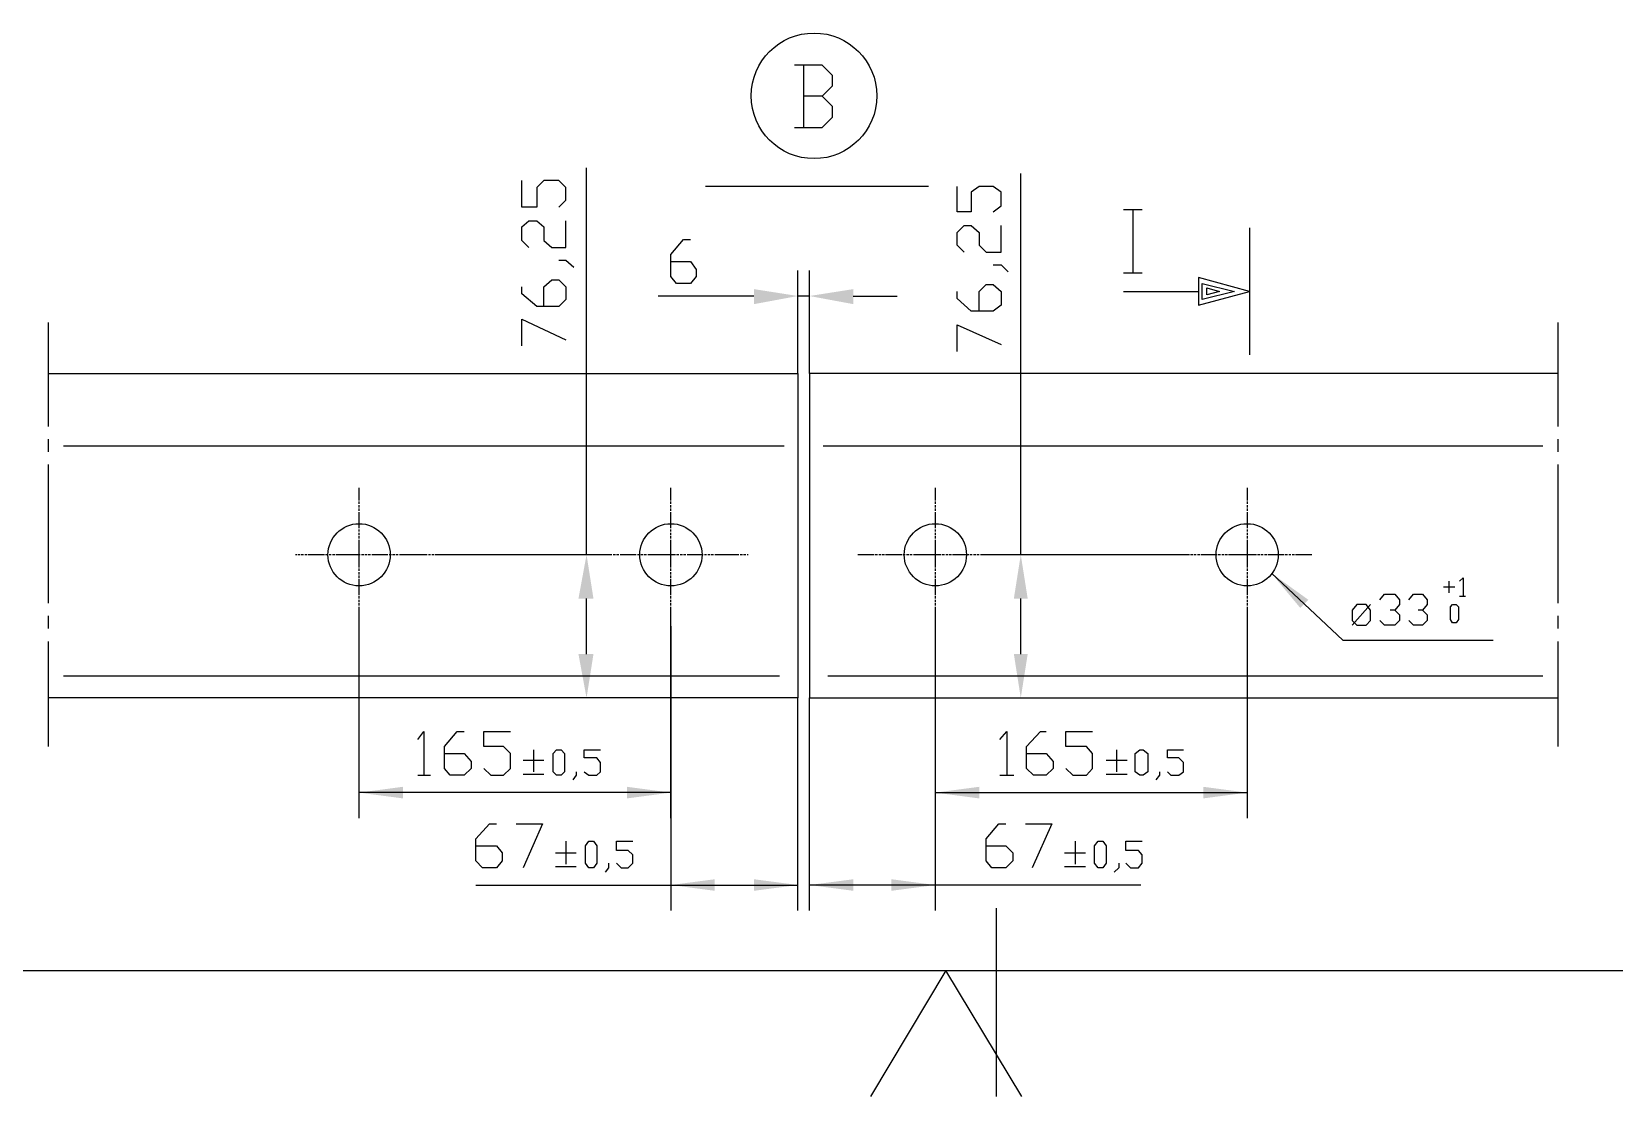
# Model space of a CAD drawing. Header units: millimetres. Extents: x -45 to 90, y -17 to 16.
# Drawn here: x 8.85 to 15.13, y -6.71 to -2.48 of the extents above; entities that cross this region are included whole.
import ezdxf

# ---------------------------------------------------------------- set-up
doc = ezdxf.new("R2010")
doc.units = ezdxf.units.MM
doc.layers.add('PDF_Geometry', color=7, linetype='Continuous')
doc.layers.add('PDF_Solid Fills', color=7, linetype='Continuous')

msp = doc.modelspace()

# ---------------------------------------------------------------- linework, layer by layer
at = {"color": 5}
msp.add_arc((-0.8299, -500.0575), 498.7082, 85.235272, 89.904911, dxfattribs=at)
at = {"layer": 'PDF_Geometry', "lineweight": 25}
for points in [[(-44.1267, 7.6371), (-44.1267, -6.2069), (89.3766, -6.2069), (89.3766, 7.6371)], [(13.4911, -3.4793), (13.6194, -3.5114), (13.4911, -3.5435)], [(13.5094, -3.4977), (13.5598, -3.5114), (13.5094, -3.5252)], [(14.1053, -4.8362), (14.142, -4.8362), (14.1603, -4.8179), (14.1603, -4.7767), (14.142, -4.7537), (14.1053, -4.7537), (14.087, -4.7767), (14.087, -4.8179)], [(14.4858, -4.8271), (14.4766, -4.8133), (14.4766, -4.7629), (14.4858, -4.7537), (14.4996, -4.7537), (14.5087, -4.7629), (14.5087, -4.8133), (14.4996, -4.8271)], [(10.9285, -5.4322), (10.9148, -5.4184), (10.9148, -5.3451), (10.9285, -5.3313), (10.9469, -5.3313), (10.9606, -5.3451), (10.9606, -5.4184), (10.9469, -5.4322)], [(13.2435, -5.4322), (13.2252, -5.4184), (13.2252, -5.3451), (13.2435, -5.3313), (13.2573, -5.3313), (13.2756, -5.3451), (13.2756, -5.4184), (13.2573, -5.4322)], [(11.0569, -5.7989), (11.0431, -5.7806), (11.0431, -5.7118), (11.0569, -5.6935), (11.0752, -5.6935), (11.089, -5.7118), (11.089, -5.7806), (11.0752, -5.7989)], [(13.0785, -5.7989), (13.0647, -5.7806), (13.0647, -5.7118), (13.0785, -5.6935), (13.0968, -5.6935), (13.1106, -5.7118), (13.1106, -5.7806), (13.0968, -5.7989)]]:
    msp.add_lwpolyline(points, close=True, dxfattribs=at)
for points in [[(11.9829, -2.7367), (12.0241, -2.6955), (12.0241, -2.6542), (11.9829, -2.6128), (11.8729, -2.6128)], [(11.9095, -2.6128), (11.9095, -2.8605)], [(11.8729, -2.8605), (11.9829, -2.8605), (12.0241, -2.8192), (12.0241, -2.778), (11.9829, -2.7367), (11.9095, -2.7367)], [(10.9377, -3.1768), (10.9652, -3.1493), (10.9652, -3.0989), (10.9377, -3.0712), (10.8781, -3.0712), (10.8506, -3.0989), (10.8506, -3.1768), (10.791, -3.1768), (10.791, -3.0712)], [(11.0477, -4.5566), (11.0477, -3.0209)], [(12.7714, -4.5566), (12.7714, -3.0439)], [(12.4046, -3.0943), (11.5199, -3.0943)], [(12.6613, -3.1951), (12.6934, -3.1722), (12.6934, -3.1172), (12.6613, -3.0943), (12.6063, -3.0943), (12.5742, -3.1172), (12.5742, -3.1951), (12.5192, -3.1951), (12.5192, -3.0943)], [(13.1793, -3.1858), (13.2527, -3.1858)], [(13.216, -3.1858), (13.216, -3.4381)], [(10.8185, -3.3372), (10.791, -3.3097), (10.791, -3.2547), (10.8185, -3.2318), (10.8506, -3.2318), (10.8781, -3.2547), (10.8781, -3.3097), (10.9102, -3.3372), (10.9652, -3.3372), (10.9652, -3.2318)], [(12.5467, -3.3556), (12.5192, -3.3281), (12.5192, -3.2776), (12.5467, -3.2501), (12.5742, -3.2501), (12.6063, -3.2776), (12.6063, -3.3281), (12.6338, -3.3556), (12.6934, -3.3556), (12.6934, -3.2501)], [(13.679, -3.2593), (13.679, -3.5114), (13.4773, -3.4564), (13.4773, -3.5114)], [(11.3824, -3.3922), (11.4603, -3.3922), (11.4832, -3.4243), (11.4832, -3.4518), (11.4603, -3.4793), (11.4053, -3.4793), (11.3824, -3.4518), (11.3824, -3.3647), (11.4328, -3.3051), (11.4603, -3.3051)], [(10.9377, -3.3877), (10.9652, -3.3877), (10.9973, -3.415)], [(11.8866, -3.8369), (11.8866, -3.4289)], [(11.9325, -3.8369), (11.9325, -3.4289)], [(12.6613, -3.406), (12.6934, -3.406), (12.7209, -3.4335)], [(13.1793, -3.4381), (13.2527, -3.4381)], [(10.8781, -3.571), (10.8781, -3.4931), (10.9102, -3.4656), (10.9377, -3.4656), (10.9652, -3.4931), (10.9652, -3.5435), (10.9377, -3.571), (10.8506, -3.571), (10.791, -3.5206), (10.791, -3.4931)], [(12.6063, -3.5894), (12.6063, -3.5114), (12.6338, -3.4839), (12.6613, -3.4839), (12.6934, -3.5114), (12.6934, -3.5664), (12.6613, -3.5894), (12.5742, -3.5894), (12.5192, -3.5389), (12.5192, -3.5114)], [(13.1793, -3.5114), (13.4773, -3.5114), (13.4773, -3.5664), (13.679, -3.5114), (13.679, -3.7636)], [(11.7124, -3.5296), (11.3319, -3.5296)], [(11.9325, -3.5296), (11.8866, -3.5296)], [(12.1067, -3.5296), (12.2809, -3.5296)], [(8.9115, -4.0478), (8.9115, -3.6352)], [(10.791, -3.7269), (10.791, -3.6215), (10.9652, -3.704)], [(14.903, -3.6352), (14.903, -4.0478)], [(12.5192, -3.7498), (12.5192, -3.6442), (12.6934, -3.7223)], [(8.9115, -3.8369), (11.8866, -3.8369), (11.8866, -5.125), (8.9115, -5.125)], [(14.903, -3.8369), (11.9325, -3.8369), (11.9325, -5.125), (14.903, -5.125)], [(8.9115, -4.1486), (8.9115, -4.0982)], [(11.8316, -4.1257), (8.9711, -4.1257)], [(14.8434, -4.1257), (11.9875, -4.1257)], [(14.903, -4.0982), (14.903, -4.1486)], [(8.9115, -4.7491), (8.9115, -4.1991)], [(14.903, -4.1991), (14.903, -4.7491)], [(10.1447, -4.3412), (10.1447, -4.3274), (10.1447, -4.3137), (10.1447, -4.2999), (10.1447, -4.2907)], [(11.3824, -4.3412), (11.3824, -4.3274), (11.3824, -4.3137), (11.3824, -4.2999), (11.3824, -4.2907)], [(12.4321, -4.2907), (12.4321, -4.2999), (12.4321, -4.3137), (12.4321, -4.3274), (12.4321, -4.3412)], [(13.6698, -4.2907), (13.6698, -4.2999), (13.6698, -4.3137), (13.6698, -4.3274), (13.6698, -4.3412)], [(10.1447, -4.3549), (10.1447, -4.3457)], [(10.1447, -4.3687), (10.1447, -4.3595)], [(10.1447, -4.3824), (10.1447, -4.3732)], [(10.1447, -4.4512), (10.1447, -4.442), (10.1447, -4.4374), (10.1447, -4.4283), (10.1447, -4.4237), (10.1447, -4.4145), (10.1447, -4.4099), (10.1447, -4.4008), (10.1447, -4.3962), (10.1447, -4.387)], [(11.3824, -4.3549), (11.3824, -4.3457)], [(11.3824, -4.3687), (11.3824, -4.3595)], [(11.3824, -4.3824), (11.3824, -4.3732)], [(11.3824, -4.4512), (11.3824, -4.442), (11.3824, -4.4374), (11.3824, -4.4283), (11.3824, -4.4237), (11.3824, -4.4145), (11.3824, -4.4099), (11.3824, -4.4008), (11.3824, -4.3962), (11.3824, -4.387)], [(12.4321, -4.3457), (12.4321, -4.3549)], [(12.4321, -4.3595), (12.4321, -4.3687)], [(12.4321, -4.3732), (12.4321, -4.3824)], [(12.4321, -4.387), (12.4321, -4.3962), (12.4321, -4.4008), (12.4321, -4.4099), (12.4321, -4.4145), (12.4321, -4.4237), (12.4321, -4.4283), (12.4321, -4.4374), (12.4321, -4.442), (12.4321, -4.4512)], [(13.6698, -4.3457), (13.6698, -4.3549)], [(13.6698, -4.3595), (13.6698, -4.3687)], [(13.6698, -4.3732), (13.6698, -4.3824)], [(13.6698, -4.387), (13.6698, -4.3962), (13.6698, -4.4008), (13.6698, -4.4099), (13.6698, -4.4145), (13.6698, -4.4237), (13.6698, -4.4283), (13.6698, -4.4374), (13.6698, -4.442), (13.6698, -4.4512)], [(10.1447, -4.4649), (10.1447, -4.4558)], [(11.3824, -4.4649), (11.3824, -4.4558)], [(12.4321, -4.4558), (12.4321, -4.4649)], [(13.6698, -4.4558), (13.6698, -4.4649)], [(10.1447, -4.4787), (10.1447, -4.4695)], [(10.1447, -4.4924), (10.1447, -4.4833)], [(10.1447, -4.607), (10.1447, -4.5933), (10.1447, -4.5795), (10.1447, -4.5658), (10.1447, -4.552), (10.1447, -4.5383), (10.1447, -4.5245), (10.1447, -4.5108), (10.1447, -4.497)], [(11.3824, -4.4787), (11.3824, -4.4695)], [(11.3824, -4.4924), (11.3824, -4.4833)], [(11.3824, -4.607), (11.3824, -4.5933), (11.3824, -4.5795), (11.3824, -4.5658), (11.3824, -4.552), (11.3824, -4.5383), (11.3824, -4.5245), (11.3824, -4.5108), (11.3824, -4.497)], [(12.4321, -4.4695), (12.4321, -4.4787)], [(12.4321, -4.4833), (12.4321, -4.4924)], [(12.4321, -4.497), (12.4321, -4.5108), (12.4321, -4.5245), (12.4321, -4.5383), (12.4321, -4.552), (12.4321, -4.5658), (12.4321, -4.5795), (12.4321, -4.5933), (12.4321, -4.607)], [(13.6698, -4.4695), (13.6698, -4.4787)], [(13.6698, -4.4833), (13.6698, -4.4924)], [(13.6698, -4.497), (13.6698, -4.5108), (13.6698, -4.5245), (13.6698, -4.5383), (13.6698, -4.552), (13.6698, -4.5658), (13.6698, -4.5795), (13.6698, -4.5933), (13.6698, -4.607)], [(9.8971, -4.5566), (9.8925, -4.5566)], [(9.9109, -4.5566), (9.9017, -4.5566)], [(9.9246, -4.5566), (9.9154, -4.5566)], [(9.9384, -4.5566), (9.9292, -4.5566)], [(10.0071, -4.5566), (9.998, -4.5566), (9.9934, -4.5566), (9.9842, -4.5566), (9.9796, -4.5566), (9.9705, -4.5566), (9.9659, -4.5566), (9.9567, -4.5566), (9.9521, -4.5566), (9.943, -4.5566)], [(10.0209, -4.5566), (10.0117, -4.5566)], [(10.0346, -4.5566), (10.0255, -4.5566)], [(10.0484, -4.5566), (10.0392, -4.5566)], [(10.1492, -4.5566), (10.1355, -4.5566), (10.1217, -4.5566), (10.108, -4.5566), (10.0942, -4.5566), (10.0805, -4.5566), (10.0667, -4.5566), (10.053, -4.5566)], [(10.163, -4.5566), (10.1538, -4.5566)], [(10.1767, -4.5566), (10.1676, -4.5566)], [(10.1905, -4.5566), (10.1813, -4.5566)], [(10.2593, -4.5566), (10.2501, -4.5566), (10.2455, -4.5566), (10.2363, -4.5566), (10.2318, -4.5566), (10.2226, -4.5566), (10.218, -4.5566), (10.2088, -4.5566), (10.2042, -4.5566), (10.1951, -4.5566)], [(10.273, -4.5566), (10.2638, -4.5566)], [(10.2868, -4.5566), (10.2776, -4.5566)], [(10.3005, -4.5566), (10.2913, -4.5566)], [(10.4151, -4.5566), (10.4014, -4.5566), (10.3876, -4.5566), (10.3739, -4.5566), (10.3601, -4.5566), (10.3464, -4.5566), (10.3326, -4.5566), (10.3189, -4.5566), (10.3051, -4.5566)], [(10.4289, -4.5566), (10.4197, -4.5566)], [(10.4426, -4.5566), (10.4335, -4.5566)], [(11.144, -4.5566), (10.4518, -4.5566), (10.4472, -4.5566)], [(11.1348, -4.5566), (11.1302, -4.5566)], [(11.1486, -4.5566), (11.1394, -4.5566)], [(11.1623, -4.5566), (11.1532, -4.5566)], [(11.1761, -4.5566), (11.1669, -4.5566)], [(11.2448, -4.5566), (11.2357, -4.5566), (11.2311, -4.5566), (11.2219, -4.5566), (11.2173, -4.5566), (11.2082, -4.5566), (11.2036, -4.5566), (11.1944, -4.5566), (11.1898, -4.5566), (11.1807, -4.5566)], [(11.2586, -4.5566), (11.2494, -4.5566)], [(11.2723, -4.5566), (11.2632, -4.5566)], [(11.2861, -4.5566), (11.2769, -4.5566)], [(11.4007, -4.5566), (11.387, -4.5566), (11.3732, -4.5566), (11.3594, -4.5566), (11.3457, -4.5566), (11.3319, -4.5566), (11.3182, -4.5566), (11.3044, -4.5566), (11.2907, -4.5566)], [(11.4145, -4.5566), (11.4053, -4.5566)], [(11.4282, -4.5566), (11.419, -4.5566)], [(11.442, -4.5566), (11.4328, -4.5566)], [(11.5107, -4.5566), (11.5016, -4.5566), (11.497, -4.5566), (11.4878, -4.5566), (11.4832, -4.5566), (11.4741, -4.5566), (11.4695, -4.5566), (11.4603, -4.5566), (11.4557, -4.5566), (11.4465, -4.5566)], [(11.5245, -4.5566), (11.5153, -4.5566)], [(11.5382, -4.5566), (11.5291, -4.5566)], [(11.552, -4.5566), (11.5428, -4.5566)], [(11.6528, -4.5566), (11.6391, -4.5566), (11.6253, -4.5566), (11.6116, -4.5566), (11.5978, -4.5566), (11.5841, -4.5566), (11.5703, -4.5566), (11.5566, -4.5566)], [(11.6666, -4.5566), (11.6574, -4.5566)], [(11.6803, -4.5566), (11.6712, -4.5566)], [(11.6895, -4.5566), (11.6849, -4.5566)], [(12.1892, -4.5566), (12.1754, -4.5566), (12.1617, -4.5566), (12.1479, -4.5566), (12.1342, -4.5566), (12.125, -4.5566)], [(12.2029, -4.5566), (12.1938, -4.5566)], [(12.2167, -4.5566), (12.2075, -4.5566)], [(12.2304, -4.5566), (12.2213, -4.5566)], [(12.2992, -4.5566), (12.29, -4.5566), (12.2854, -4.5566), (12.2763, -4.5566), (12.2717, -4.5566), (12.2625, -4.5566), (12.2579, -4.5566), (12.2488, -4.5566), (12.2442, -4.5566), (12.235, -4.5566)], [(12.3129, -4.5566), (12.3038, -4.5566)], [(12.3267, -4.5566), (12.3175, -4.5566)], [(12.3404, -4.5566), (12.3313, -4.5566)], [(12.4551, -4.5566), (12.4413, -4.5566), (12.4275, -4.5566), (12.4138, -4.5566), (12.4, -4.5566), (12.3863, -4.5566), (12.3725, -4.5566), (12.3588, -4.5566), (12.345, -4.5566)], [(12.4688, -4.5566), (12.4596, -4.5566)], [(12.4826, -4.5566), (12.4734, -4.5566)], [(12.4963, -4.5566), (12.4871, -4.5566)], [(12.5651, -4.5566), (12.5559, -4.5566), (12.5513, -4.5566), (12.5421, -4.5566), (12.5376, -4.5566), (12.5284, -4.5566), (12.5238, -4.5566), (12.5146, -4.5566), (12.5101, -4.5566), (12.5009, -4.5566)], [(12.5788, -4.5566), (12.5697, -4.5566)], [(12.5926, -4.5566), (12.5834, -4.5566)], [(12.6063, -4.5566), (12.5972, -4.5566)], [(12.6888, -4.5566), (12.6797, -4.5566), (12.6659, -4.5566), (12.6522, -4.5566), (12.6384, -4.5566), (12.6247, -4.5566), (12.6109, -4.5566)], [(13.4406, -4.5566), (13.4269, -4.5566), (13.4131, -4.5566), (13.3994, -4.5566), (13.3856, -4.5566), (13.3719, -4.5566), (13.3627, -4.5566), (12.6705, -4.5566)], [(13.4544, -4.5566), (13.4452, -4.5566)], [(13.4681, -4.5566), (13.459, -4.5566)], [(13.4819, -4.5566), (13.4727, -4.5566)], [(13.5507, -4.5566), (13.5415, -4.5566), (13.5369, -4.5566), (13.5277, -4.5566), (13.5232, -4.5566), (13.514, -4.5566), (13.5094, -4.5566), (13.5002, -4.5566), (13.4956, -4.5566), (13.4865, -4.5566)], [(13.5644, -4.5566), (13.5552, -4.5566)], [(13.5782, -4.5566), (13.569, -4.5566)], [(13.5919, -4.5566), (13.5827, -4.5566)], [(13.7065, -4.5566), (13.6928, -4.5566), (13.679, -4.5566), (13.6653, -4.5566), (13.6515, -4.5566), (13.6378, -4.5566), (13.624, -4.5566), (13.6102, -4.5566), (13.5965, -4.5566)], [(13.7203, -4.5566), (13.7111, -4.5566)], [(13.734, -4.5566), (13.7249, -4.5566)], [(13.7478, -4.5566), (13.7386, -4.5566)], [(13.8165, -4.5566), (13.8074, -4.5566), (13.8028, -4.5566), (13.7936, -4.5566), (13.789, -4.5566), (13.7799, -4.5566), (13.7753, -4.5566), (13.7661, -4.5566), (13.7615, -4.5566), (13.7524, -4.5566)], [(13.8303, -4.5566), (13.8211, -4.5566)], [(13.844, -4.5566), (13.8349, -4.5566)], [(13.8578, -4.5566), (13.8486, -4.5566)], [(13.9266, -4.5566), (13.9174, -4.5566), (13.9036, -4.5566), (13.8899, -4.5566), (13.8761, -4.5566), (13.8624, -4.5566)], [(10.1447, -4.6208), (10.1447, -4.6116)], [(10.1447, -4.6345), (10.1447, -4.6254)], [(10.1447, -4.6483), (10.1447, -4.6391)], [(11.3824, -4.6208), (11.3824, -4.6116)], [(11.3824, -4.6345), (11.3824, -4.6254)], [(11.3824, -4.6483), (11.3824, -4.6391)], [(12.4321, -4.6116), (12.4321, -4.6208)], [(12.4321, -4.6254), (12.4321, -4.6345)], [(12.4321, -4.6391), (12.4321, -4.6483)], [(13.6698, -4.6116), (13.6698, -4.6208)], [(13.6698, -4.6254), (13.6698, -4.6345)], [(13.6698, -4.6391), (13.6698, -4.6483)], [(13.7661, -4.63), (14.0503, -4.8958), (14.6463, -4.8958)], [(14.5133, -4.662), (14.5271, -4.6483), (14.5271, -4.7216)], [(10.1447, -4.7171), (10.1447, -4.7079), (10.1447, -4.7033), (10.1447, -4.6941), (10.1447, -4.6896), (10.1447, -4.6804), (10.1447, -4.6756), (10.1447, -4.6666), (10.1447, -4.662), (10.1447, -4.6529)], [(11.3824, -4.7171), (11.3824, -4.7079), (11.3824, -4.7033), (11.3824, -4.6941), (11.3824, -4.6896), (11.3824, -4.6804), (11.3824, -4.6756), (11.3824, -4.6666), (11.3824, -4.662), (11.3824, -4.6529)], [(12.4321, -4.6529), (12.4321, -4.662), (12.4321, -4.6666), (12.4321, -4.6756), (12.4321, -4.6804), (12.4321, -4.6896), (12.4321, -4.6941), (12.4321, -4.7033), (12.4321, -4.7079), (12.4321, -4.7171)], [(13.6698, -4.6529), (13.6698, -4.662), (13.6698, -4.6666), (13.6698, -4.6756), (13.6698, -4.6804), (13.6698, -4.6896), (13.6698, -4.6941), (13.6698, -4.7033), (13.6698, -4.7079), (13.6698, -4.7171)], [(14.495, -4.685), (14.4491, -4.685)], [(14.4721, -4.7079), (14.4721, -4.662)], [(10.1447, -4.7308), (10.1447, -4.7216)], [(10.1447, -4.7446), (10.1447, -4.7354)], [(10.1447, -4.7583), (10.1447, -4.7491)], [(10.1447, -5.6018), (10.1447, -4.8408), (10.1447, -4.8317), (10.1447, -4.8179), (10.1447, -4.8042), (10.1447, -4.7902), (10.1447, -4.7767), (10.1447, -4.7629)], [(11.0477, -4.9508), (11.0477, -4.7308)], [(11.3824, -4.7308), (11.3824, -4.7216)], [(11.3824, -4.7446), (11.3824, -4.7354)], [(11.3824, -4.7583), (11.3824, -4.7491)], [(11.3824, -5.6018), (11.3824, -4.8408), (11.3824, -4.8317), (11.3824, -4.8179), (11.3824, -4.8042), (11.3824, -4.7902), (11.3824, -4.7767), (11.3824, -4.7629)], [(12.4321, -4.7216), (12.4321, -4.7308)], [(12.4321, -4.7354), (12.4321, -4.7446)], [(12.4321, -4.7491), (12.4321, -4.7583)], [(12.4321, -4.7629), (12.4321, -4.7767), (12.4321, -4.7902), (12.4321, -4.8042), (12.4321, -4.8179), (12.4321, -4.8317), (12.4321, -4.8408), (12.4321, -5.6018)], [(12.7714, -4.9508), (12.7714, -4.7308)], [(13.6698, -4.7216), (13.6698, -4.7308)], [(13.6698, -4.7354), (13.6698, -4.7446)], [(13.6698, -4.7491), (13.6698, -4.7583)], [(13.6698, -4.7629), (13.6698, -4.7767), (13.6698, -4.7902), (13.6698, -4.8042), (13.6698, -4.8179), (13.6698, -4.8317), (13.6698, -4.8408), (13.6698, -5.6018)], [(14.087, -4.8362), (14.1603, -4.7537)], [(14.197, -4.7354), (14.2154, -4.7125), (14.2566, -4.7125), (14.2749, -4.7354), (14.2749, -4.7537), (14.2566, -4.7767), (14.2383, -4.7767)], [(14.3116, -4.7354), (14.33, -4.7125), (14.3666, -4.7125), (14.385, -4.7354), (14.385, -4.7537), (14.3666, -4.7767), (14.3483, -4.7767)], [(14.5133, -4.7216), (14.5362, -4.7216)], [(8.9115, -4.85), (8.9115, -4.7996)], [(14.2566, -4.7767), (14.2749, -4.795), (14.2749, -4.8179), (14.2566, -4.8362), (14.2154, -4.8362), (14.197, -4.8179)], [(14.3666, -4.7767), (14.385, -4.795), (14.385, -4.8179), (14.3666, -4.8362), (14.33, -4.8362), (14.3116, -4.8179)], [(14.903, -4.7996), (14.903, -4.85)], [(11.3824, -4.8408), (11.3824, -5.9685)], [(12.4321, -4.8408), (12.4321, -5.9685)], [(8.9115, -5.3176), (8.9115, -4.9004)], [(14.903, -4.9004), (14.903, -5.3176)], [(8.9711, -5.0379), (11.8133, -5.0379)], [(12.0058, -5.0379), (14.8434, -5.0379)], [(11.8866, -5.9685), (11.8866, -5.125), (10.9469, -5.125)], [(11.9325, -5.9685), (11.9325, -5.125), (12.8722, -5.125)], [(10.3784, -5.2901), (10.4014, -5.258), (10.4014, -5.4322)], [(10.4839, -5.3451), (10.5618, -5.3451), (10.5893, -5.3772), (10.5893, -5.4047), (10.5618, -5.4322), (10.5068, -5.4322), (10.4839, -5.4047), (10.4839, -5.3176), (10.5343, -5.258), (10.5618, -5.258)], [(10.6397, -5.4047), (10.6672, -5.4322), (10.7177, -5.4322), (10.7452, -5.4047), (10.7452, -5.3451), (10.7177, -5.3176), (10.6397, -5.3176), (10.6397, -5.258), (10.7452, -5.258)], [(12.6888, -5.2901), (12.7163, -5.258), (12.7163, -5.4322)], [(12.7943, -5.3451), (12.8722, -5.3451), (12.8997, -5.3772), (12.8997, -5.4047), (12.8722, -5.4322), (12.8218, -5.4322), (12.7943, -5.4047), (12.7943, -5.3176), (12.8493, -5.258), (12.8722, -5.258)], [(12.9501, -5.4047), (12.9776, -5.4322), (13.0327, -5.4322), (13.0556, -5.4047), (13.0556, -5.3451), (13.0327, -5.3176), (12.9501, -5.3176), (12.9501, -5.258), (13.0556, -5.258)], [(10.8369, -5.3313), (10.8369, -5.4184)], [(11.0386, -5.4184), (11.0569, -5.4322), (11.089, -5.4322), (11.1027, -5.4184), (11.1027, -5.3818), (11.089, -5.3632), (11.0386, -5.3632), (11.0386, -5.3313), (11.1027, -5.3313)], [(13.1518, -5.3313), (13.1518, -5.4184)], [(13.3535, -5.4184), (13.3673, -5.4322), (13.3994, -5.4322), (13.4177, -5.4184), (13.4177, -5.3818), (13.3994, -5.3632), (13.3535, -5.3632), (13.3535, -5.3313), (13.4177, -5.3313)], [(10.7956, -5.3726), (10.8781, -5.3726)], [(13.1106, -5.3726), (13.1931, -5.3726)], [(10.3784, -5.4322), (10.4289, -5.4322)], [(10.7956, -5.4276), (10.8781, -5.4276)], [(11.0065, -5.4184), (11.0065, -5.4322), (10.9927, -5.4505)], [(12.6888, -5.4322), (12.7439, -5.4322)], [(13.1106, -5.4276), (13.1931, -5.4276)], [(13.3215, -5.4184), (13.3215, -5.4322), (13.3077, -5.4505)], [(11.3824, -5.5009), (10.1447, -5.5009)], [(12.4321, -5.5009), (13.6698, -5.5009)], [(10.6077, -5.7118), (10.6902, -5.7118), (10.7131, -5.7393), (10.7131, -5.7714), (10.6902, -5.7989), (10.6352, -5.7989), (10.6077, -5.7714), (10.6077, -5.6843), (10.6627, -5.6247), (10.6902, -5.6247)], [(10.7681, -5.6247), (10.8735, -5.6247), (10.7956, -5.7989)], [(12.6338, -5.7118), (12.7118, -5.7118), (12.7393, -5.7393), (12.7393, -5.7714), (12.7118, -5.7989), (12.6568, -5.7989), (12.6338, -5.7714), (12.6338, -5.6843), (12.6843, -5.6247), (12.7118, -5.6247)], [(12.7897, -5.6247), (12.8951, -5.6247), (12.8172, -5.7989)], [(10.9652, -5.6935), (10.9652, -5.7852)], [(11.1669, -5.7806), (11.1853, -5.7989), (11.2128, -5.7989), (11.2311, -5.7806), (11.2311, -5.7485), (11.2128, -5.7301), (11.1669, -5.7301), (11.1669, -5.6935), (11.2311, -5.6935)], [(12.9868, -5.6935), (12.9868, -5.7852)], [(13.1885, -5.7806), (13.2068, -5.7989), (13.2389, -5.7989), (13.2527, -5.7806), (13.2527, -5.7485), (13.2389, -5.7301), (13.1885, -5.7301), (13.1885, -5.6935), (13.2527, -5.6935)], [(10.924, -5.7393), (11.0065, -5.7393)], [(12.9456, -5.7393), (13.0281, -5.7393)], [(10.924, -5.7943), (11.0065, -5.7943)], [(11.1348, -5.7806), (11.1348, -5.7989), (11.1211, -5.8172)], [(12.9456, -5.7943), (13.0281, -5.7943)], [(13.161, -5.7806), (13.161, -5.7989), (13.1427, -5.8172)], [(10.6077, -5.8677), (11.3824, -5.8677), (11.8866, -5.8677)], [(13.2481, -5.8677), (12.4321, -5.8677), (11.9325, -5.8677)], [(12.6751, -6.7066), (12.6751, -5.9594)], [(12.7759, -6.7066), (12.4734, -6.2069), (12.1754, -6.7066)]]:
    msp.add_lwpolyline(points, dxfattribs=at)
for centre, radius in [((11.9508, -2.735), 0.2493), ((10.1449, -4.5569), 0.1235), ((11.3826, -4.5569), 0.1235), ((12.4324, -4.5569), 0.1235), ((13.6701, -4.5569), 0.1235)]:
    msp.add_circle(centre, radius, dxfattribs=at)
at = {"layer": 'PDF_Solid Fills', "transparency": 33554559}
for points in [[(11.7124, -3.5023), (11.7124, -3.5619), (11.8866, -3.5296)], [(12.1067, -3.5023), (12.1067, -3.5619), (11.9325, -3.5296)], [(11.0156, -4.7308), (11.0752, -4.7308), (11.0477, -4.5566)], [(12.7439, -4.7308), (12.7989, -4.7308), (12.7714, -4.5566)], [(13.9128, -4.7354), (13.8807, -4.7675), (13.7661, -4.63)], [(11.0156, -4.9508), (11.0752, -4.9508), (11.0477, -5.125)], [(12.7439, -4.9508), (12.7989, -4.9508), (12.7714, -5.125)], [(10.3189, -5.4778), (10.3189, -5.5239), (10.1447, -5.5009)], [(11.2082, -5.5239), (11.2082, -5.4778), (11.3824, -5.5009)], [(12.6063, -5.4778), (12.6063, -5.5239), (12.4321, -5.5009)], [(13.4956, -5.5239), (13.4956, -5.4778), (13.6698, -5.5009)], [(11.5566, -5.8448), (11.5566, -5.8906), (11.3824, -5.8677)], [(11.7124, -5.8906), (11.7124, -5.8448), (11.8866, -5.8677)], [(12.1067, -5.8448), (12.1067, -5.8906), (11.9325, -5.8677)], [(12.2579, -5.8906), (12.2579, -5.8448), (12.4321, -5.8677)]]:
    msp.add_solid(points, dxfattribs=at)

doc.saveas('drawing.dxf')
